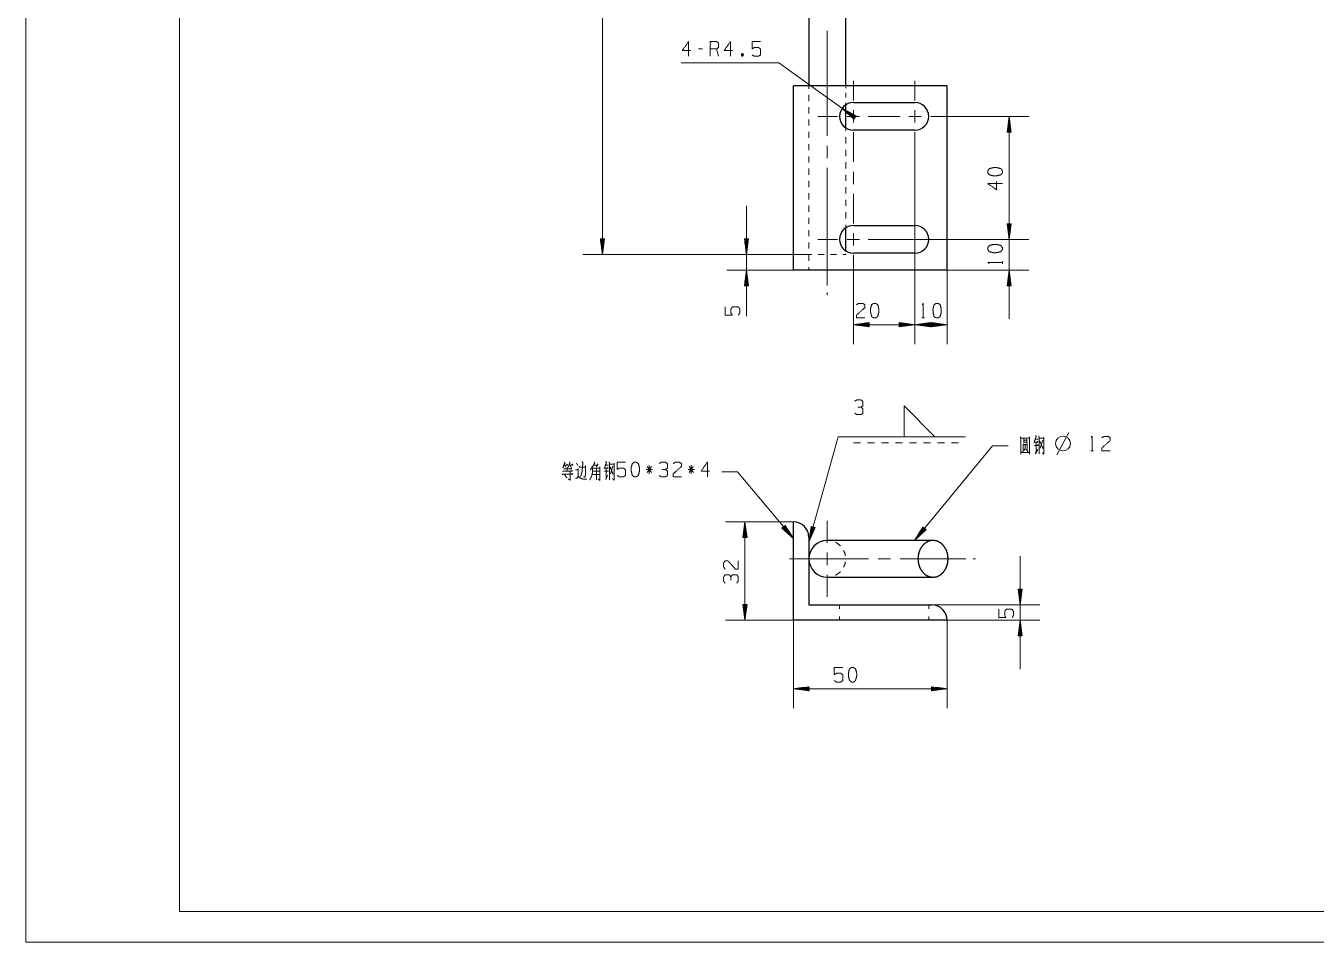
# Paper-space layout 'SHT2' of a CAD drawing. Header units: millimetres. Extents: x 0 to 420, y 0 to 297.
# Drawn here: x 0 to 210, y 0 to 149.1 of the extents above; entities that cross this region are included whole.
import ezdxf

# ---------------------------------------------------------------- set-up
doc = ezdxf.new("R2010")
doc.units = ezdxf.units.MM
doc.layers.add('101', color=7, linetype='Continuous', true_color=0xffffff)

psp = doc.layouts.new('SHT2')

# ---------------------------------------------------------------- linework, layer by layer
at = {"layer": '101', "color": 133, "linetype": 'Continuous', "lineweight": 18}
for p, q in [((0, 297), (0, 0)), ((25, 292), (25, 5)), ((25, 5), (415, 5)), ((0, 0), (420, 0))]:
    psp.add_line(p, q, dxfattribs=at)
at = {"layer": '101', "color": 22, "linetype": 'Continuous', "lineweight": 18}
for p, q in [((93.83, 111.84), (93.83, 236.84)), ((122.55, 143.01), (106.67, 143.01)), ((134.69, 134.32), (122.55, 143.01)), ((149.94, 139.32), (149.94, 97.27)), ((135.12, 134.43), (132.86, 135.63)), ((132.86, 135.63), (134.73, 133.88)), ((134.91, 134.13), (133, 135.5)), ((134.94, 134.17), (133.03, 135.54)), ((134.88, 134.09), (133.28, 135.23)), ((134.97, 134.22), (133.37, 135.36)), ((134.85, 134.05), (133.57, 134.97)), ((135, 134.26), (133.71, 135.17)), ((134.82, 134.01), (133.85, 134.7)), ((135.02, 134.3), (134.06, 134.99)), ((134.79, 133.97), (134.13, 134.44)), ((135.05, 134.34), (134.4, 134.81)), ((134.73, 133.88), (135.12, 134.43)), ((135.08, 134.38), (134.74, 134.62)), ((135.11, 134.42), (135.09, 134.44)), ((135.11, 134.42), (135.09, 134.44)), ((134.76, 133.93), (134.42, 134.17)), ((134.73, 133.89), (134.7, 133.9)), ((134.73, 133.89), (134.7, 133.9)), ((150.45, 134.32), (163.21, 134.32)), ((160.04, 134.32), (159.7, 131.78)), ((159.81, 131.78), (159.81, 132.59)), ((159.86, 131.78), (159.86, 132.97)), ((159.91, 131.78), (159.91, 133.36)), ((159.96, 131.78), (159.96, 133.74)), ((160.01, 131.78), (160.01, 134.13)), ((160.04, 134.32), (160.04, 114.32)), ((160.37, 131.78), (160.04, 134.32)), ((160.06, 131.78), (160.06, 134.13)), ((160.11, 131.78), (160.11, 133.74)), ((160.16, 131.78), (160.16, 133.36)), ((160.21, 131.78), (160.21, 132.97)), ((160.27, 131.78), (160.27, 132.59)), ((159.7, 131.78), (160.37, 131.78)), ((159.71, 131.78), (159.71, 131.81)), ((159.71, 131.78), (159.71, 131.81)), ((159.76, 131.78), (159.76, 132.2)), ((160.32, 131.78), (160.32, 132.2)), ((160.37, 131.78), (160.37, 131.81)), ((160.37, 131.78), (160.37, 131.81)), ((144.69, 128.56), (144.69, 97.27)), ((160.04, 101.39), (160.04, 122.26)), ((117.27, 119.78), (117.27, 101.83)), ((159.7, 116.86), (160.04, 114.32)), ((160.37, 116.86), (159.7, 116.86)), ((160.37, 116.86), (159.7, 116.86)), ((159.7, 116.86), (160.04, 114.32)), ((159.71, 116.86), (159.71, 116.83)), ((159.71, 116.86), (159.71, 116.83)), ((159.71, 116.86), (159.71, 116.83)), ((159.71, 116.86), (159.71, 116.83)), ((159.76, 116.86), (159.76, 116.45)), ((159.76, 116.86), (159.76, 116.45)), ((159.81, 116.86), (159.81, 116.06)), ((159.81, 116.86), (159.81, 116.06)), ((159.86, 116.86), (159.86, 115.67)), ((159.86, 116.86), (159.86, 115.67)), ((159.91, 116.86), (159.91, 115.29)), ((159.91, 116.86), (159.91, 115.29)), ((159.96, 116.86), (159.96, 114.9)), ((159.96, 116.86), (159.96, 114.9)), ((160.01, 116.86), (160.01, 114.52)), ((160.01, 116.86), (160.01, 114.52)), ((160.04, 114.32), (160.37, 116.86)), ((160.04, 114.32), (160.37, 116.86)), ((160.06, 116.86), (160.06, 114.52)), ((160.06, 116.86), (160.06, 114.52)), ((160.11, 116.86), (160.11, 114.9)), ((160.11, 116.86), (160.11, 114.9)), ((160.16, 116.86), (160.16, 115.29)), ((160.16, 116.86), (160.16, 115.29)), ((160.21, 116.86), (160.21, 115.67)), ((160.21, 116.86), (160.21, 115.67)), ((160.27, 116.86), (160.27, 116.06)), ((160.27, 116.86), (160.27, 116.06)), ((160.32, 116.86), (160.32, 116.45)), ((160.32, 116.86), (160.32, 116.45)), ((160.37, 116.86), (160.37, 116.83)), ((160.37, 116.86), (160.37, 116.83)), ((160.37, 116.86), (160.37, 116.83)), ((160.37, 116.86), (160.37, 116.83)), ((93.5, 114.38), (93.83, 111.84)), ((93.5, 114.38), (93.5, 114.35)), ((94.17, 114.38), (93.5, 114.38)), ((93.5, 114.38), (93.5, 114.35)), ((93.55, 114.38), (93.55, 113.96)), ((93.6, 114.38), (93.6, 113.57)), ((93.66, 114.38), (93.66, 113.19)), ((93.71, 114.38), (93.71, 112.8)), ((93.76, 114.38), (93.76, 112.42)), ((93.81, 114.38), (93.81, 112.03)), ((93.83, 111.84), (94.17, 114.38)), ((93.86, 114.38), (93.86, 112.03)), ((93.91, 114.38), (93.91, 112.42)), ((93.96, 114.38), (93.96, 112.8)), ((94.01, 114.38), (94.01, 113.19)), ((94.06, 114.38), (94.06, 113.57)), ((94.11, 114.38), (94.11, 113.96)), ((94.16, 114.38), (94.16, 114.35)), ((94.16, 114.38), (94.16, 114.35)), ((117.61, 114.38), (116.94, 114.38)), ((116.94, 114.38), (117.27, 111.84)), ((116.94, 114.38), (116.94, 114.35)), ((116.94, 114.38), (116.94, 114.35)), ((116.99, 114.38), (116.99, 113.96)), ((117.04, 114.38), (117.04, 113.57)), ((117.1, 114.38), (117.1, 113.19)), ((117.15, 114.38), (117.15, 112.8)), ((117.2, 114.38), (117.2, 112.42)), ((117.25, 114.38), (117.25, 112.03)), ((117.27, 111.84), (117.61, 114.38)), ((117.3, 114.38), (117.3, 112.03)), ((117.35, 114.38), (117.35, 112.42)), ((117.4, 114.38), (117.4, 112.8)), ((117.45, 114.38), (117.45, 113.19)), ((117.5, 114.38), (117.5, 113.57)), ((117.55, 114.38), (117.55, 113.96)), ((117.6, 114.38), (117.6, 114.35)), ((117.6, 114.38), (117.6, 114.35)), ((140.45, 114.32), (163.21, 114.32)), ((150.45, 114.32), (163.21, 114.32)), ((127.44, 111.84), (90.66, 111.84)), ((127.44, 111.84), (114.1, 111.84)), ((124.94, 109.32), (114.1, 109.32)), ((117.27, 109.32), (116.94, 106.78)), ((117.61, 106.78), (117.27, 109.32)), ((149.94, 109.32), (163.21, 109.32)), ((160.04, 109.32), (159.7, 106.78)), ((160.37, 106.78), (160.04, 109.32)), ((116.99, 106.78), (116.99, 107.2)), ((117.04, 106.78), (117.04, 107.59)), ((117.1, 106.78), (117.1, 107.97)), ((117.15, 106.78), (117.15, 108.36)), ((117.2, 106.78), (117.2, 108.74)), ((117.25, 106.78), (117.25, 109.13)), ((117.3, 106.78), (117.3, 109.13)), ((117.35, 106.78), (117.35, 108.74)), ((117.4, 106.78), (117.4, 108.36)), ((117.45, 106.78), (117.45, 107.97)), ((117.5, 106.78), (117.5, 107.59)), ((117.55, 106.78), (117.55, 107.2)), ((134.69, 108.56), (134.69, 97.27)), ((144.69, 108.56), (144.69, 97.27)), ((159.76, 106.78), (159.76, 107.2)), ((159.81, 106.78), (159.81, 107.59)), ((159.86, 106.78), (159.86, 107.97)), ((159.91, 106.78), (159.91, 108.36)), ((159.96, 106.78), (159.96, 108.74)), ((160.01, 106.78), (160.01, 109.13)), ((160.06, 106.78), (160.06, 109.13)), ((160.11, 106.78), (160.11, 108.74)), ((160.16, 106.78), (160.16, 108.36)), ((160.21, 106.78), (160.21, 107.97)), ((160.27, 106.78), (160.27, 107.59)), ((160.32, 106.78), (160.32, 107.2)), ((116.94, 106.78), (116.94, 106.81)), ((116.94, 106.78), (116.94, 106.81)), ((116.94, 106.78), (117.61, 106.78)), ((117.6, 106.78), (117.6, 106.81)), ((117.6, 106.78), (117.6, 106.81)), ((159.7, 106.78), (160.37, 106.78)), ((159.71, 106.78), (159.71, 106.81)), ((159.71, 106.78), (159.71, 106.81)), ((160.37, 106.78), (160.37, 106.81)), ((160.37, 106.78), (160.37, 106.81)), ((137.23, 100.78), (134.69, 100.44)), ((144.69, 100.44), (134.69, 100.44)), ((134.69, 100.44), (137.23, 100.11)), ((137.23, 100.47), (134.88, 100.47)), ((137.23, 100.42), (134.88, 100.42)), ((137.23, 100.52), (135.26, 100.52)), ((137.23, 100.37), (135.26, 100.37)), ((137.23, 100.57), (135.65, 100.57)), ((137.23, 100.32), (135.65, 100.32)), ((137.23, 100.62), (136.04, 100.62)), ((137.23, 100.27), (136.04, 100.27)), ((137.23, 100.67), (136.42, 100.67)), ((137.23, 100.21), (136.42, 100.21)), ((137.23, 100.72), (136.81, 100.72)), ((137.23, 100.16), (136.81, 100.16)), ((137.23, 100.77), (137.19, 100.77)), ((137.23, 100.77), (137.19, 100.77)), ((137.23, 100.11), (137.19, 100.11)), ((137.23, 100.11), (137.19, 100.11)), ((137.23, 100.11), (137.23, 100.78)), ((144.69, 100.44), (142.15, 100.78)), ((142.15, 100.78), (142.15, 100.11)), ((142.15, 100.77), (142.18, 100.77)), ((142.15, 100.77), (142.18, 100.77)), ((142.15, 100.72), (142.56, 100.72)), ((142.15, 100.67), (142.95, 100.67)), ((142.15, 100.62), (143.33, 100.62)), ((142.15, 100.57), (143.72, 100.57)), ((142.15, 100.52), (144.11, 100.52)), ((142.15, 100.47), (144.49, 100.47)), ((142.15, 100.11), (144.69, 100.44)), ((142.15, 100.42), (144.49, 100.42)), ((142.15, 100.37), (144.11, 100.37)), ((142.15, 100.32), (143.72, 100.32)), ((142.15, 100.27), (143.33, 100.27)), ((142.15, 100.21), (142.95, 100.21)), ((142.15, 100.16), (142.56, 100.16)), ((142.15, 100.11), (142.18, 100.11)), ((142.15, 100.11), (142.18, 100.11)), ((147.23, 100.78), (144.69, 100.44)), ((144.69, 100.44), (147.23, 100.11)), ((149.94, 100.44), (144.69, 100.44)), ((147.23, 100.47), (144.88, 100.47)), ((147.23, 100.42), (144.88, 100.42)), ((147.23, 100.52), (145.26, 100.52)), ((147.23, 100.37), (145.26, 100.37)), ((147.23, 100.57), (145.65, 100.57)), ((147.23, 100.32), (145.65, 100.32)), ((147.23, 100.62), (146.04, 100.62)), ((147.23, 100.27), (146.04, 100.27)), ((147.23, 100.67), (146.42, 100.67)), ((147.23, 100.21), (146.42, 100.21)), ((147.23, 100.72), (146.81, 100.72)), ((147.23, 100.16), (146.81, 100.16)), ((147.23, 100.77), (147.19, 100.77)), ((147.23, 100.77), (147.19, 100.77)), ((147.23, 100.11), (147.19, 100.11)), ((147.23, 100.11), (147.19, 100.11)), ((147.23, 100.11), (147.23, 100.78)), ((149.94, 100.44), (147.4, 100.78)), ((147.4, 100.78), (147.4, 100.11)), ((147.4, 100.77), (147.43, 100.77)), ((147.4, 100.77), (147.43, 100.77)), ((147.4, 100.72), (147.81, 100.72)), ((147.4, 100.67), (148.2, 100.67)), ((147.4, 100.62), (148.58, 100.62)), ((147.4, 100.57), (148.97, 100.57)), ((147.4, 100.52), (149.36, 100.52)), ((147.4, 100.47), (149.74, 100.47)), ((147.4, 100.11), (149.94, 100.44)), ((147.4, 100.42), (149.74, 100.42)), ((147.4, 100.37), (149.36, 100.37)), ((147.4, 100.32), (148.97, 100.32)), ((147.4, 100.27), (148.58, 100.27)), ((147.4, 100.21), (148.2, 100.21)), ((147.4, 100.16), (147.81, 100.16)), ((147.4, 100.11), (147.43, 100.11)), ((147.4, 100.11), (147.43, 100.11)), ((147.93, 82.22), (142.93, 87.22)), ((142.93, 82.22), (142.93, 87.22)), ((127.44, 65.09), (132.22, 82.22)), ((152.93, 82.22), (132.22, 82.22)), ((142.93, 82.22), (147.93, 82.22)), ((134.72, 81.22), (135.86, 81.22)), ((137, 81.22), (138.14, 81.22)), ((139.27, 81.22), (140.41, 81.22)), ((141.55, 81.22), (142.69, 81.22)), ((143.83, 81.22), (144.97, 81.22)), ((157.34, 80.72), (144.63, 65.36)), ((146.1, 81.22), (147.24, 81.22)), ((148.38, 81.22), (149.52, 81.22)), ((150.66, 81.22), (151.79, 81.22)), ((159.88, 80.72), (157.34, 80.72)), ((113.28, 76.5), (115.82, 76.5)), ((115.82, 76.5), (124.94, 65.64)), ((124.94, 68.36), (113.87, 68.36)), ((117.04, 68.36), (116.71, 65.82)), ((116.91, 65.82), (116.91, 67.39)), ((116.96, 65.82), (116.96, 67.78)), ((117.02, 65.82), (117.02, 68.16)), ((117.04, 68.36), (117.04, 52.36)), ((117.38, 65.82), (117.04, 68.36)), ((117.07, 65.82), (117.07, 68.16)), ((117.12, 65.82), (117.12, 67.78)), ((117.17, 65.82), (117.17, 67.39)), ((123.56, 67.8), (123.05, 67.37)), ((123.05, 67.37), (123.07, 67.35)), ((123.05, 67.37), (123.07, 67.35)), ((123.05, 67.37), (124.94, 65.64)), ((123.09, 67.4), (123.36, 67.08)), ((123.13, 67.44), (123.64, 66.82)), ((123.17, 67.47), (123.93, 66.56)), ((123.21, 67.5), (124.22, 66.3)), ((123.24, 67.53), (124.51, 66.03)), ((123.28, 67.57), (124.79, 65.77)), ((123.32, 67.6), (124.83, 65.8)), ((123.36, 67.63), (124.62, 66.13)), ((123.4, 67.67), (124.41, 66.46)), ((123.44, 67.7), (124.2, 66.79)), ((123.48, 67.73), (123.99, 67.12)), ((123.52, 67.76), (123.79, 67.44)), ((124.94, 65.64), (123.56, 67.8)), ((123.56, 67.8), (123.58, 67.77)), ((123.56, 67.8), (123.58, 67.77)), ((127.8, 67.62), (127.44, 65.09)), ((127.44, 65.09), (128.44, 67.44)), ((128.09, 67.54), (127.46, 65.28)), ((128.14, 67.53), (127.51, 65.27)), ((128.05, 67.55), (127.52, 65.67)), ((128, 67.57), (127.57, 66.05)), ((127.95, 67.58), (127.63, 66.44)), ((128.19, 67.51), (127.66, 65.62)), ((127.9, 67.6), (127.68, 66.82)), ((127.85, 67.61), (127.74, 67.21)), ((127.8, 67.62), (127.79, 67.59)), ((127.8, 67.62), (127.79, 67.59)), ((128.44, 67.44), (127.8, 67.62)), ((128.24, 67.5), (127.82, 65.98)), ((128.29, 67.49), (127.97, 66.34)), ((128.34, 67.47), (128.12, 66.7)), ((128.39, 67.46), (128.28, 67.06)), ((128.44, 67.45), (128.43, 67.41)), ((128.44, 67.45), (128.43, 67.41)), ((145.99, 67.53), (144.63, 65.36)), ((146.23, 67.33), (144.73, 65.52)), ((146.27, 67.3), (144.77, 65.49)), ((146.19, 67.36), (144.94, 65.85)), ((146.31, 67.27), (145.06, 65.76)), ((146.15, 67.4), (145.15, 66.18)), ((146.35, 67.23), (145.34, 66.02)), ((146.11, 67.43), (145.35, 66.51)), ((146.07, 67.46), (145.56, 66.84)), ((146.39, 67.2), (145.63, 66.29)), ((146.03, 67.49), (145.77, 67.17)), ((146, 67.53), (145.97, 67.5)), ((146, 67.53), (145.97, 67.5)), ((146.51, 67.1), (145.99, 67.53)), ((116.71, 65.82), (116.71, 65.85)), ((116.71, 65.82), (116.71, 65.85)), ((116.71, 65.82), (117.38, 65.82)), ((116.76, 65.82), (116.76, 66.24)), ((116.81, 65.82), (116.81, 66.62)), ((116.86, 65.82), (116.86, 67.01)), ((117.22, 65.82), (117.22, 67.01)), ((117.27, 65.82), (117.27, 66.62)), ((117.32, 65.82), (117.32, 66.24)), ((117.37, 65.82), (117.37, 65.85)), ((117.37, 65.82), (117.37, 65.85)), ((144.63, 65.36), (146.51, 67.1)), ((146.43, 67.17), (145.91, 66.55)), ((146.46, 67.14), (146.2, 66.82)), ((146.5, 67.1), (146.48, 67.08)), ((146.5, 67.1), (146.48, 67.08)), ((161.83, 44.42), (161.83, 62.8)), ((162.16, 57.4), (161.49, 57.4)), ((161.49, 57.4), (161.83, 54.86)), ((161.5, 57.4), (161.5, 57.37)), ((161.5, 57.4), (161.5, 57.37)), ((161.55, 57.4), (161.55, 56.98)), ((161.6, 57.4), (161.6, 56.59)), ((161.65, 57.4), (161.65, 56.21)), ((161.7, 57.4), (161.7, 55.82)), ((161.75, 57.4), (161.75, 55.44)), ((161.8, 57.4), (161.8, 55.05)), ((161.83, 54.86), (162.16, 57.4)), ((161.85, 57.4), (161.85, 55.05)), ((161.9, 57.4), (161.9, 55.44)), ((161.95, 57.4), (161.95, 55.82)), ((162, 57.4), (162, 56.21)), ((162.05, 57.4), (162.05, 56.59)), ((162.1, 57.4), (162.1, 56.98)), ((162.16, 57.4), (162.16, 57.37)), ((162.16, 57.4), (162.16, 57.37)), ((116.71, 54.9), (116.71, 54.87)), ((116.71, 54.9), (116.71, 54.87)), ((116.71, 54.9), (117.04, 52.36)), ((117.38, 54.9), (116.71, 54.9)), ((116.76, 54.9), (116.76, 54.48)), ((116.81, 54.9), (116.81, 54.09)), ((116.86, 54.9), (116.86, 53.71)), ((116.91, 54.9), (116.91, 53.32)), ((116.96, 54.9), (116.96, 52.94)), ((117.02, 54.9), (117.02, 52.55)), ((117.04, 52.36), (117.38, 54.9)), ((117.07, 54.9), (117.07, 52.55)), ((117.12, 54.9), (117.12, 52.94)), ((117.17, 54.9), (117.17, 53.32)), ((117.22, 54.9), (117.22, 53.71)), ((117.27, 54.9), (117.27, 54.09)), ((117.32, 54.9), (117.32, 54.48)), ((117.37, 54.9), (117.37, 54.87)), ((117.37, 54.9), (117.37, 54.87)), ((147.44, 54.86), (165, 54.86)), ((124.94, 52.36), (113.87, 52.36)), ((124.94, 52.36), (124.94, 38.05)), ((149.94, 52.36), (165, 52.36)), ((149.94, 52.36), (149.94, 38.05)), ((161.83, 52.36), (161.49, 49.82)), ((161.6, 49.82), (161.6, 50.62)), ((161.65, 49.82), (161.65, 51.01)), ((161.7, 49.82), (161.7, 51.39)), ((161.75, 49.82), (161.75, 51.78)), ((161.8, 49.82), (161.8, 52.16)), ((162.16, 49.82), (161.83, 52.36)), ((161.85, 49.82), (161.85, 52.16)), ((161.9, 49.82), (161.9, 51.78)), ((161.95, 49.82), (161.95, 51.39)), ((162, 49.82), (162, 51.01)), ((162.05, 49.82), (162.05, 50.62)), ((161.49, 49.82), (162.16, 49.82)), ((161.5, 49.82), (161.5, 49.85)), ((161.5, 49.82), (161.5, 49.85)), ((161.55, 49.82), (161.55, 50.24)), ((162.1, 49.82), (162.1, 50.24)), ((162.16, 49.82), (162.16, 49.85)), ((162.16, 49.82), (162.16, 49.85)), ((127.48, 41.56), (124.94, 41.22)), ((124.94, 41.22), (149.94, 41.22)), ((124.94, 41.22), (127.48, 40.89)), ((127.48, 41.25), (125.13, 41.25)), ((127.48, 41.2), (125.13, 41.2)), ((127.48, 41.3), (125.51, 41.3)), ((127.48, 41.15), (125.51, 41.15)), ((127.48, 41.35), (125.9, 41.35)), ((127.48, 41.1), (125.9, 41.1)), ((127.48, 41.4), (126.29, 41.4)), ((127.48, 41.05), (126.29, 41.05)), ((127.48, 41.45), (126.67, 41.45)), ((127.48, 41), (126.67, 41)), ((127.48, 41.5), (127.06, 41.5)), ((127.48, 40.95), (127.06, 40.95)), ((127.48, 41.56), (127.44, 41.56)), ((127.48, 41.56), (127.44, 41.56)), ((127.48, 40.89), (127.44, 40.89)), ((127.48, 40.89), (127.44, 40.89)), ((127.48, 40.89), (127.48, 41.56)), ((147.4, 41.56), (147.43, 41.56)), ((147.4, 41.56), (147.4, 40.89)), ((149.94, 41.22), (147.4, 41.56)), ((147.4, 41.56), (147.43, 41.56)), ((147.4, 41.5), (147.81, 41.5)), ((147.4, 41.45), (148.2, 41.45)), ((147.4, 41.4), (148.58, 41.4)), ((147.4, 41.35), (148.97, 41.35)), ((147.4, 41.3), (149.36, 41.3)), ((147.4, 41.25), (149.74, 41.25)), ((147.4, 40.89), (149.94, 41.22)), ((147.4, 41.2), (149.74, 41.2)), ((147.4, 41.15), (149.36, 41.15)), ((147.4, 41.1), (148.97, 41.1)), ((147.4, 41.05), (148.58, 41.05)), ((147.4, 41), (148.2, 41)), ((147.4, 40.95), (147.81, 40.95)), ((147.4, 40.89), (147.43, 40.89)), ((147.4, 40.89), (147.43, 40.89))]:
    psp.add_line(p, q, dxfattribs=at)
at = {"layer": '101', "color": 72, "linetype": 'Continuous', "lineweight": 25}
for p, q in [((127.44, 234.47), (127.44, 139.32)), ((133.44, 139.32), (133.44, 234.47)), ((149.94, 139.32), (124.94, 139.32)), ((124.94, 109.32), (124.94, 139.32)), ((149.94, 109.32), (149.94, 139.32)), ((134.69, 136.57), (144.69, 136.57)), ((133.44, 132.45), (133.44, 136.19)), ((144.69, 132.07), (134.69, 132.07)), ((133.44, 112.45), (133.44, 116.2)), ((134.69, 116.57), (144.69, 116.57)), ((144.69, 112.07), (134.69, 112.07)), ((149.94, 109.32), (124.94, 109.32)), ((124.94, 52.36), (124.94, 68.36)), ((127.44, 65.86), (127.44, 54.86)), ((147.64, 65.36), (131.79, 65.36)), ((131.79, 59.36), (147.64, 59.36)), ((127.44, 54.86), (147.44, 54.86)), ((149.94, 52.36), (124.94, 52.36))]:
    psp.add_line(p, q, dxfattribs=at)
at = {"layer": '101', "color": 151, "linetype": 'Continuous', "lineweight": 18}
for p, q in [((130.44, 148.26), (130.44, 131.14)), ((134.69, 136.91), (134.69, 140.09)), ((134.69, 136.91), (134.69, 140.09)), ((144.69, 136.91), (144.69, 140.09)), ((144.69, 136.91), (144.69, 140.09)), ((134.69, 133.32), (134.69, 135.33)), ((134.69, 133.32), (134.69, 135.33)), ((134.69, 133.32), (134.69, 135.33)), ((144.69, 133.32), (144.69, 135.33)), ((144.69, 133.32), (144.69, 135.33)), ((144.69, 133.32), (144.69, 135.33)), ((132.09, 134.32), (128.92, 134.32)), ((132.09, 134.32), (128.92, 134.32)), ((135.69, 134.32), (133.68, 134.32)), ((133.68, 134.32), (135.69, 134.32)), ((137.28, 134.32), (137.09, 134.32)), ((137.28, 134.32), (140.45, 134.32)), ((138.68, 134.32), (140.69, 134.32)), ((142.09, 134.32), (138.92, 134.32)), ((142.28, 134.32), (142.09, 134.32)), ((145.69, 134.32), (143.68, 134.32)), ((143.68, 134.32), (145.69, 134.32)), ((143.68, 134.32), (145.69, 134.32)), ((147.28, 134.32), (150.45, 134.32)), ((147.28, 134.32), (150.45, 134.32)), ((134.69, 126.91), (134.69, 131.73)), ((134.69, 131.73), (134.69, 128.56)), ((144.69, 126.91), (144.69, 131.73)), ((144.69, 131.73), (144.69, 128.56)), ((130.44, 129.55), (130.44, 127.55)), ((130.44, 125.96), (130.44, 108.84)), ((134.69, 123.32), (134.69, 125.33)), ((144.69, 123.32), (144.69, 125.33)), ((134.69, 116.91), (134.69, 121.73)), ((134.69, 116.91), (134.69, 120.09)), ((144.69, 116.91), (144.69, 121.73)), ((144.69, 116.91), (144.69, 120.09)), ((132.09, 114.32), (128.92, 114.32)), ((132.09, 114.32), (128.92, 114.32)), ((135.69, 114.32), (133.68, 114.32)), ((133.68, 114.32), (135.69, 114.32)), ((134.69, 113.32), (134.69, 115.33)), ((134.69, 113.32), (134.69, 115.33)), ((137.28, 114.32), (137.09, 114.32)), ((137.28, 114.32), (140.45, 114.32)), ((138.68, 114.32), (140.69, 114.32)), ((142.09, 114.32), (138.92, 114.32)), ((142.28, 114.32), (142.09, 114.32)), ((145.69, 114.32), (143.68, 114.32)), ((143.68, 114.32), (145.69, 114.32)), ((143.68, 114.32), (145.69, 114.32)), ((144.69, 113.32), (144.69, 115.33)), ((144.69, 113.32), (144.69, 115.33)), ((147.28, 114.32), (150.45, 114.32)), ((147.28, 114.32), (150.45, 114.32)), ((134.69, 111.73), (134.69, 108.56)), ((134.69, 111.73), (134.69, 108.56)), ((144.69, 111.73), (144.69, 108.56)), ((144.69, 111.73), (144.69, 108.56)), ((130.44, 108.84), (130.44, 106.83)), ((130.44, 105.24), (130.44, 105.66)), ((130.44, 64.95), (130.44, 68.53)), ((130.44, 61.35), (130.44, 63.36)), ((127.84, 62.36), (124.26, 62.36)), ((124.86, 62.36), (125.28, 62.36)), ((128.45, 62.36), (126.45, 62.36)), ((128.45, 62.36), (137.13, 62.36)), ((129.43, 62.36), (131.44, 62.36)), ((133.03, 62.36), (136.61, 62.36)), ((138.71, 62.36), (140.72, 62.36)), ((142.31, 62.36), (150.98, 62.36)), ((150.98, 62.36), (152.99, 62.36)), ((154.57, 62.36), (154.16, 62.36)), ((130.44, 59.77), (130.44, 56.18))]:
    psp.add_line(p, q, dxfattribs=at)
at = {"layer": '101', "color": 72, "linetype": 'Continuous', "lineweight": 18}
for p, q in [((110.13, 145.31), (109.46, 145.31)), ((112.74, 144.11), (112.41, 145.31)), ((116.53, 144.56), (116.69, 144.13)), ((158.94, 110.34), (158.94, 110.77)), ((145.83, 101.54), (146.25, 101.54)), ((167.77, 79.27), (169.77, 82.92)), ((164.27, 79.46), (164.68, 80.16)), ((164.32, 81.81), (164.75, 81.81)), ((164.41, 81.31), (164.41, 79.56)), ((165.49, 81.66), (165.08, 80.38)), ((173.32, 79.91), (173.74, 79.91)), ((89.62, 77.92), (89.83, 77.52)), ((93.17, 77.79), (92.83, 77.32)), ((87.73, 77.54), (87.84, 77.24)), ((88.1, 77.24), (88.1, 76.62)), ((88.6, 77.54), (88.76, 77.22)), ((89.48, 76.84), (89.79, 76.84)), ((92.25, 76.07), (93.36, 76.07)), ((92.28, 76.62), (93.38, 76.62)), ((92.39, 77.59), (93.08, 77.59)), ((94.33, 75.24), (94.74, 75.94)), ((94.38, 77.59), (94.81, 77.59)), ((94.47, 77.09), (94.47, 75.34)), ((95.55, 77.44), (95.14, 76.17)), ((101.97, 76.89), (100.96, 76.89)), ((101.14, 77.37), (101.81, 76.42)), ((101.8, 77.37), (101.14, 76.42)), ((101.46, 76.17), (101.46, 77.59)), ((108.8, 76.89), (107.79, 76.89)), ((107.97, 77.37), (108.64, 76.42)), ((108.62, 77.37), (107.97, 76.42)), ((108.29, 76.17), (108.29, 77.59))]:
    psp.add_line(p, q, dxfattribs=at)
at = {"layer": '101', "color": 53, "linetype": 'Continuous', "lineweight": 18}
for p, q in [((127.44, 138.82), (127.44, 139.32)), ((133.44, 138.93), (133.44, 139.32)), ((127.44, 136.82), (127.44, 137.82)), ((133.44, 137.37), (133.44, 138.15)), ((133.44, 136.19), (133.44, 136.59)), ((127.44, 134.82), (127.44, 135.82)), ((127.44, 132.82), (127.44, 133.82)), ((133.44, 131.95), (133.44, 132.45)), ((127.44, 130.82), (127.44, 131.82)), ((133.44, 129.91), (133.44, 130.93)), ((127.44, 128.82), (127.44, 129.82)), ((133.44, 127.88), (133.44, 128.9)), ((127.44, 126.82), (127.44, 127.82)), ((133.44, 125.85), (133.44, 126.86)), ((127.44, 124.82), (127.44, 125.82)), ((133.44, 123.82), (133.44, 124.83)), ((127.44, 122.82), (127.44, 123.82)), ((127.44, 120.82), (127.44, 121.82)), ((133.44, 121.78), (133.44, 122.8)), ((127.44, 118.82), (127.44, 119.82)), ((133.44, 119.75), (133.44, 120.77)), ((127.44, 116.82), (127.44, 117.82)), ((133.44, 117.72), (133.44, 118.74)), ((127.44, 114.82), (127.44, 115.82)), ((133.44, 116.2), (133.44, 116.7)), ((127.44, 112.82), (127.44, 113.82)), ((127.44, 110.82), (127.44, 111.82)), ((133.44, 112.3), (133.44, 112.45)), ((133.44, 111.84), (133.44, 111.99)), ((127.44, 109.32), (127.44, 109.82)), ((130.44, 65.36), (130.9, 65.3)), ((130.9, 59.42), (130.44, 59.36)), ((132.44, 54.86), (132.44, 54.23)), ((146.94, 54.23), (146.94, 54.86)), ((132.44, 52.98), (132.44, 52.36)), ((146.94, 52.36), (146.94, 52.98))]:
    psp.add_line(p, q, dxfattribs=at)
at = {"layer": '101', "color": 72, "linetype": 'Continuous', "lineweight": 18}
psp.add_circle((168.8, 81.11), 1.2, dxfattribs=at)
at = {"layer": '101', "color": 72, "linetype": 'Continuous', "lineweight": 25}
for centre, radius, start, end in [((134.69, 134.32), 2.25, 90, 270), ((144.69, 134.32), 2.25, 270, 90), ((134.69, 114.32), 2.25, 90, 270), ((144.69, 114.32), 2.25, 270, 90), ((124.94, 65.86), 2.5, 0, 90), ((130.44, 62.36), 3, 90, 180), ((130.44, 62.36), 3, 180, 270), ((147.44, 52.36), 2.5, 0, 90)]:
    psp.add_arc(centre, radius, start, end, dxfattribs=at)
at = {"layer": '101', "color": 22, "linetype": 'Continuous', "lineweight": 18}
psp.add_arc((134.69, 134.32), 2.25, 89.7171, 90, dxfattribs=at)
at = {"layer": '101', "color": 72, "linetype": 'Continuous', "lineweight": 18}
for points, knots in [([(108.19, 145.06), (106.85, 145.06), (107.85, 146.48), (107.85, 144.11)], [0, 0, 0.24587, 0.565296, 1, 1]), ([(111.4, 144.11), (111.4, 146.48), (112.41, 146.48), (112.74, 146.26), (112.74, 145.53), (112.41, 145.31), (111.4, 145.31)], [0, 0, 0.400951, 0.571035, 0.639278, 0.761674, 0.829917, 1, 1]), ([(115.02, 145.06), (113.67, 145.06), (114.68, 146.48), (114.68, 144.11)], [0, 0, 0.245869, 0.565295, 1, 1]), ([(118.21, 144.33), (118.55, 144.11), (119.24, 144.11), (119.57, 144.33), (119.57, 145.28), (119.24, 145.53), (118.55, 145.53), (118.21, 145.31), (118.21, 146.48), (119.57, 146.48)], [0, 0, 0.062228, 0.168344, 0.230572, 0.376816, 0.441265, 0.547381, 0.609609, 0.790489, 1, 1]), ([(116.53, 144.13), (116.69, 144.13), (116.78, 144.36), (116.69, 144.56), (116.53, 144.56), (116.45, 144.36), (116.53, 144.13), (116.69, 144.56)], [0, 0, 0.093979, 0.236787, 0.36596, 0.459939, 0.589109, 0.731915, 1, 1]), ([(158.94, 125.49), (158.69, 125.82), (157.99, 126), (157.52, 126), (156.79, 125.82), (156.57, 125.49), (156.57, 125.15), (156.79, 124.82), (157.52, 124.64), (157.99, 124.66), (158.69, 124.82), (158.94, 125.15), (158.94, 125.49)], [0, 0, 0.067526, 0.183971, 0.260584, 0.380943, 0.446141, 0.500306, 0.565504, 0.685864, 0.762529, 0.87831, 0.945835, 1, 1]), ([(157.99, 123.73), (157.99, 122.38), (156.57, 123.39), (158.94, 123.39)], [0, 0, 0.245869, 0.565295, 1, 1]), ([(158.94, 112.99), (158.69, 113.32), (157.99, 113.5), (157.52, 113.5), (156.79, 113.32), (156.57, 112.99), (156.57, 112.65), (156.79, 112.32), (157.52, 112.14), (157.99, 112.16), (158.69, 112.32), (158.94, 112.65), (158.94, 112.99)], [0, 0, 0.067526, 0.183972, 0.260584, 0.380943, 0.446141, 0.500306, 0.565504, 0.685864, 0.762529, 0.878309, 0.945835, 1, 1]), ([(156.77, 110.41), (156.57, 110.55), (158.94, 110.55)], [0, 0, 0.093489, 1, 1]), ([(115.96, 101.99), (116.18, 102.33), (116.18, 103.02), (115.96, 103.35), (115.01, 103.35), (114.76, 103.02), (114.76, 102.33), (114.98, 101.99), (113.81, 101.99), (113.81, 103.35)], [0, 0, 0.062228, 0.168344, 0.230572, 0.376816, 0.441265, 0.547381, 0.609609, 0.790489, 1, 1]), ([(135.2, 103.69), (135.52, 103.91), (136.21, 103.91), (136.55, 103.69), (136.55, 103.21), (135.19, 102.01), (135.2, 101.54), (136.55, 101.54)], [0, 0, 0.069692, 0.192976, 0.265274, 0.350227, 0.67474, 0.759752, 1, 1]), ([(138.31, 101.54), (138.65, 101.79), (138.82, 102.49), (138.82, 102.96), (138.65, 103.69), (138.31, 103.91), (137.98, 103.91), (137.64, 103.69), (137.46, 102.96), (137.48, 102.49), (137.64, 101.79), (137.98, 101.54), (138.31, 101.54)], [0, 0, 0.067526, 0.183972, 0.260584, 0.380943, 0.446141, 0.500306, 0.565504, 0.685864, 0.762529, 0.878309, 0.945835, 1, 1]), ([(145.9, 103.71), (146.04, 103.91), (146.04, 101.54)], [0, 0, 0.093489, 1, 1]), ([(148.48, 101.54), (148.81, 101.79), (148.99, 102.49), (148.99, 102.96), (148.81, 103.69), (148.48, 103.91), (148.14, 103.91), (147.81, 103.69), (147.63, 102.96), (147.65, 102.49), (147.81, 101.79), (148.14, 101.54), (148.48, 101.54)], [0, 0, 0.067526, 0.183972, 0.260584, 0.380943, 0.446141, 0.500306, 0.565504, 0.685864, 0.762529, 0.878309, 0.945835, 1, 1]), ([(135.91, 87.03), (136.24, 87.25), (136.24, 87.98), (135.91, 88.2), (135.22, 88.2), (134.88, 87.98)], [0, 0, 0.153875, 0.429853, 0.583728, 0.846125, 1, 1]), ([(134.9, 86.05), (135.22, 85.83), (135.91, 85.83), (136.24, 86.05), (136.24, 86.78), (135.91, 87.03), (135.39, 87.03)], [0, 0, 0.124121, 0.343688, 0.472446, 0.703379, 0.836734, 1, 1]), ([(161.83, 82.21), (161.94, 82.03), (161.94, 79.38), (161.94, 79.66), (163.32, 79.66), (163.32, 79.38), (163.32, 82.21), (163.32, 82.01), (161.94, 82.01)], [0, 0, 0.022274, 0.310727, 0.340661, 0.490727, 0.520661, 0.828163, 0.849933, 1, 1]), ([(164.34, 82.43), (164.43, 82.23), (164.07, 81.26)], [0, 0, 0.174121, 1, 1]), ([(164.83, 82.31), (164.92, 82.13), (164.92, 79.41)], [0, 0, 0.067115, 1, 1]), ([(164.94, 82.08), (164.94, 81.96), (165.67, 81.96)], [0, 0, 0.147114, 1, 1]), ([(165.68, 82.16), (165.68, 79.41), (165.42, 79.61)], [0, 0, 0.89225, 1, 1]), ([(173.39, 82.08), (173.53, 82.28), (173.53, 79.91)], [0, 0, 0.093491, 1, 1]), ([(175.14, 82.06), (175.45, 82.28), (176.14, 82.28), (176.48, 82.06), (176.48, 81.58), (175.12, 80.38), (175.14, 79.91), (176.48, 79.91)], [0, 0, 0.069691, 0.192976, 0.265274, 0.350227, 0.67474, 0.759752, 1, 1]), ([(162.58, 80.83), (162.74, 80.81), (162.66, 80.81), (162.65, 80.48), (162.59, 80.21), (162.43, 79.98), (162.08, 79.76)], [0, 0, 0.105123, 0.151278, 0.36375, 0.546579, 0.726458, 1, 1]), ([(162.31, 80.08), (162.31, 81.08), (162.31, 80.96), (162.96, 80.96), (162.96, 81.16), (162.96, 80.13)], [0, 0, 0.332892, 0.374503, 0.592206, 0.658786, 1, 1]), ([(162.4, 81.86), (162.4, 81.21), (162.4, 81.33), (162.91, 81.33), (162.91, 81.21), (162.91, 81.81), (162.91, 81.68), (162.42, 81.68)], [0, 0, 0.246918, 0.294402, 0.489112, 0.536596, 0.764519, 0.812003, 1, 1]), ([(162.77, 80.16), (163.07, 79.86), (163.09, 79.91), (163.02, 79.78)], [0, 0, 0.683469, 0.768835, 1, 1]), ([(164.13, 80.81), (164.76, 80.81), (164.69, 80.91), (164.62, 80.81)], [0, 0, 0.722045, 0.861023, 1, 1]), ([(164.2, 81.33), (164.71, 81.33), (164.62, 81.43), (164.59, 81.31)], [0, 0, 0.66059, 0.832585, 1, 1]), ([(165.01, 81.56), (165.51, 80.33), (165.54, 80.38), (165.44, 80.56)], [0, 0, 0.832478, 0.871065, 1, 1]), ([(87.61, 78.12), (87.75, 77.99), (87.39, 77.17)], [0, 0, 0.173738, 1, 1]), ([(87.61, 77.59), (88.15, 77.59), (88.08, 77.77), (87.98, 77.59)], [0, 0, 0.582099, 0.782616, 1, 1]), ([(88.47, 78.14), (88.56, 77.94), (88.24, 77.24)], [0, 0, 0.221408, 1, 1]), ([(88.4, 77.59), (89.02, 77.59), (88.93, 77.77), (88.84, 77.57)], [0, 0, 0.598669, 0.788396, 1, 1]), ([(90.52, 78.17), (90.66, 78.02), (90.63, 77.67), (90.59, 77.19), (90.52, 76.52), (90.38, 76.02), (90.22, 75.74)], [0, 0, 0.080833, 0.218775, 0.405548, 0.671676, 0.875426, 1, 1]), ([(92.53, 78.14), (92.58, 77.94), (91.88, 76.82)], [0, 0, 0.13474, 1, 1]), ([(94.4, 78.22), (94.49, 78.02), (94.14, 77.04)], [0, 0, 0.174121, 1, 1]), ([(94.9, 78.09), (94.98, 77.92), (94.98, 75.19)], [0, 0, 0.067115, 1, 1]), ([(95, 77.87), (95, 77.74), (95.73, 77.74)], [0, 0, 0.147114, 1, 1]), ([(95.74, 77.94), (95.74, 75.19), (95.48, 75.39)], [0, 0, 0.89225, 1, 1]), ([(96.24, 75.92), (96.57, 75.69), (97.26, 75.69), (97.6, 75.92), (97.6, 76.87), (97.26, 77.12), (96.57, 77.12), (96.24, 76.89), (96.24, 78.07), (97.6, 78.07)], [0, 0, 0.062228, 0.168344, 0.230572, 0.376816, 0.441265, 0.547381, 0.609609, 0.790489, 1, 1]), ([(99.36, 75.69), (99.7, 75.94), (99.87, 76.64), (99.87, 77.12), (99.7, 77.84), (99.36, 78.07), (99.02, 78.07), (98.69, 77.84), (98.51, 77.12), (98.53, 76.64), (98.69, 75.94), (99.02, 75.69), (99.36, 75.69)], [0, 0, 0.067525, 0.183971, 0.260583, 0.380942, 0.44614, 0.500306, 0.565504, 0.685863, 0.762528, 0.878309, 0.945834, 1, 1]), ([(104.09, 76.89), (104.43, 77.12), (104.43, 77.84), (104.09, 78.07), (103.4, 78.07), (103.06, 77.84)], [0, 0, 0.153875, 0.429853, 0.583728, 0.846125, 1, 1]), ([(105.36, 77.84), (105.68, 78.07), (106.37, 78.07), (106.7, 77.84), (106.7, 77.37), (105.34, 76.17), (105.36, 75.69), (106.7, 75.69)], [0, 0, 0.069693, 0.192977, 0.265274, 0.350227, 0.67474, 0.759752, 1, 1]), ([(111.25, 76.64), (109.91, 76.64), (110.92, 78.07), (110.92, 75.69)], [0, 0, 0.245869, 0.565295, 1, 1]), ([(87.43, 76.12), (87.34, 76.02), (87.27, 76.14), (89, 76.14), (88.9, 76.27), (88.83, 76.12)], [0, 0, 0.057057, 0.118456, 0.859017, 0.929102, 1, 1]), ([(87.32, 76.62), (88.93, 76.62), (88.86, 76.74), (88.77, 76.62)], [0, 0, 0.844265, 0.919644, 1, 1]), ([(87.48, 76.99), (88.83, 76.99), (88.77, 77.17), (88.72, 76.99)], [0, 0, 0.786011, 0.893005, 1, 1]), ([(87.73, 76.02), (88.01, 75.54), (88.07, 75.64)], [0, 0, 0.830052, 1, 1]), ([(88.58, 76.57), (88.58, 75.17), (88.28, 75.34)], [0, 0, 0.801042, 1, 1]), ([(89.87, 77.07), (89.87, 75.82), (89.85, 75.67), (89.71, 75.54), (89.51, 75.39)], [0, 0, 0.681075, 0.76337, 0.866201, 1, 1]), ([(89.92, 75.79), (90.04, 75.59), (90.22, 75.52), (90.41, 75.42), (90.59, 75.34), (90.78, 75.32), (91.03, 75.29), (91.28, 75.29)], [0, 0, 0.153711, 0.279205, 0.422099, 0.547594, 0.675717, 0.83827, 1, 1]), ([(90.06, 77.42), (90.17, 77.24), (91.08, 77.24)], [0, 0, 0.182095, 1, 1]), ([(91.1, 77.52), (91.05, 75.64), (90.78, 75.69)], [0, 0, 0.874254, 1, 1]), ([(92.11, 77.29), (92.23, 77.12), (92.23, 76.62), (92.21, 76.39), (92.19, 76.24), (92.14, 76.02), (92.07, 75.79), (91.98, 75.57), (91.89, 75.42), (91.75, 75.19)], [0, 0, 0.095695, 0.318946, 0.419718, 0.487157, 0.590371, 0.695677, 0.803611, 0.881344, 1, 1]), ([(92.25, 77.12), (93.41, 77.12), (93.41, 77.32), (93.41, 75.12), (93.13, 75.39)], [0, 0, 0.294507, 0.344999, 0.900414, 1, 1]), ([(92.78, 77.09), (92.87, 77.12), (92.87, 75.19)], [0, 0, 0.045534, 1, 1]), ([(94.19, 76.59), (94.82, 76.59), (94.75, 76.69), (94.68, 76.59)], [0, 0, 0.722057, 0.861032, 1, 1]), ([(94.26, 77.12), (94.77, 77.12), (94.68, 77.22), (94.65, 77.09)], [0, 0, 0.660593, 0.83258, 1, 1]), ([(95.07, 77.34), (95.57, 76.12), (95.6, 76.17), (95.5, 76.34)], [0, 0, 0.832484, 0.871067, 1, 1]), ([(103.08, 75.92), (103.4, 75.69), (104.09, 75.69), (104.43, 75.92), (104.43, 76.64), (104.09, 76.89), (103.58, 76.89)], [0, 0, 0.124121, 0.343687, 0.472445, 0.703376, 0.836731, 1, 1]), ([(113.8, 60.69), (113.57, 61.01), (113.57, 61.7), (113.8, 62.04), (114.27, 62.04), (115.47, 60.68), (115.95, 60.69), (115.95, 62.04)], [0, 0, 0.069692, 0.192977, 0.265273, 0.350228, 0.674741, 0.759753, 1, 1]), ([(114.75, 59.42), (114.52, 59.76), (113.8, 59.76), (113.57, 59.42), (113.57, 58.73), (113.8, 58.4)], [0, 0, 0.153874, 0.429855, 0.583729, 0.846126, 1, 1]), ([(115.72, 58.42), (115.95, 58.73), (115.95, 59.42), (115.72, 59.76), (115, 59.76), (114.75, 59.42), (114.75, 58.91)], [0, 0, 0.124121, 0.343688, 0.472446, 0.703377, 0.836732, 1, 1]), ([(160.51, 52.79), (160.73, 53.12), (160.73, 53.81), (160.51, 54.15), (159.56, 54.15), (159.31, 53.81), (159.31, 53.12), (159.53, 52.79), (158.36, 52.79), (158.36, 54.15)], [0, 0, 0.062228, 0.168344, 0.230572, 0.376816, 0.441265, 0.547381, 0.609609, 0.79049, 1, 1]), ([(131.58, 42.54), (131.92, 42.32), (132.61, 42.32), (132.94, 42.54), (132.94, 43.49), (132.61, 43.74), (131.92, 43.74), (131.58, 43.52), (131.58, 44.69), (132.94, 44.69)], [0, 0, 0.062228, 0.168343, 0.230571, 0.376815, 0.441265, 0.54738, 0.609608, 0.79049, 1, 1]), ([(134.71, 42.32), (135.04, 42.57), (135.22, 43.27), (135.22, 43.74), (135.04, 44.47), (134.71, 44.69), (134.37, 44.69), (134.04, 44.47), (133.86, 43.74), (133.88, 43.27), (134.04, 42.57), (134.37, 42.32), (134.71, 42.32)], [0, 0, 0.067526, 0.183971, 0.260583, 0.380943, 0.446141, 0.500306, 0.565505, 0.685864, 0.762529, 0.87831, 0.945835, 1, 1])]:
    psp.add_open_spline(points, degree=1, knots=knots, dxfattribs=at)
at = {"layer": '101', "color": 53, "linetype": 'Continuous', "lineweight": 18}
for points, knots in [([(127.94, 111.84), (127.84, 111.84), (127.44, 111.84)], [0, 0, 0.196147, 1, 1]), ([(133.44, 111.84), (133.03, 111.84), (132.94, 111.84)], [0, 0, 0.803857, 1, 1]), ([(131.79, 65.02), (131.94, 64.96), (132.56, 64.48)], [0, 0, 0.166663, 1, 1]), ([(133.09, 63.71), (133.33, 63.13), (133.37, 62.82)], [0, 0, 0.666663, 1, 1]), ([(133.37, 61.89), (133.33, 61.58), (133.09, 61)], [0, 0, 0.333332, 1, 1]), ([(132.56, 60.24), (131.94, 59.76), (131.79, 59.7)], [0, 0, 0.833337, 1, 1])]:
    psp.add_open_spline(points, degree=1, knots=knots, dxfattribs=at)
for points in [[(129.94, 111.84), (128.94, 111.84)], [(131.94, 111.84), (130.94, 111.84)]]:
    psp.add_open_spline(points, degree=1, dxfattribs=at)
at = {"layer": '101', "color": 72, "linetype": 'Continuous', "lineweight": 25}
for points, knots in [([(131.79, 65.36), (131.05, 65.36), (130.44, 65.36)], [0, 0, 0.547777, 1, 1]), ([(145.19, 62.36), (145.27, 63.13), (145.51, 63.86), (145.91, 64.48), (146.41, 64.96), (147.01, 65.26), (147.64, 65.36), (148.28, 65.26), (148.87, 64.96), (149.38, 64.48), (149.77, 63.86), (150.02, 63.13), (150.1, 62.36), (150.02, 61.58), (149.77, 60.86), (149.38, 60.24), (148.87, 59.76), (148.28, 59.46), (147.64, 59.36), (147.01, 59.46), (146.41, 59.76), (145.91, 60.24), (145.51, 60.86), (145.27, 61.58), (145.19, 62.36)], [0, 0, 0.045568, 0.090149, 0.132969, 0.17366, 0.212412, 0.25, 0.287588, 0.32634, 0.367031, 0.409851, 0.454432, 0.5, 0.545568, 0.59015, 0.632969, 0.67366, 0.712412, 0.75, 0.787588, 0.82634, 0.867031, 0.909851, 0.954433, 1, 1]), ([(130.44, 59.36), (131.05, 59.36), (131.79, 59.36)], [0, 0, 0.452223, 1, 1])]:
    psp.add_open_spline(points, degree=1, knots=knots, dxfattribs=at)

doc.saveas('drawing.dxf')
